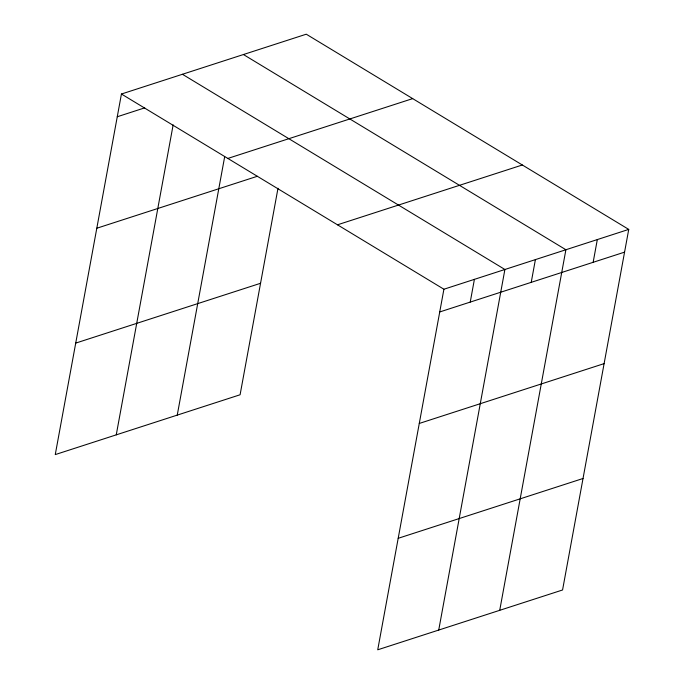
<?xml version="1.0" encoding="UTF-8"?>
<svg xmlns="http://www.w3.org/2000/svg" width="684" height="684" viewBox="0 0 684 684"><rect width="100%" height="100%" fill="white"/><g stroke="black" fill="none" stroke-linecap="round" stroke-linejoin="round"><path stroke-width="1.03" d="M628.741 229.405L443.907 289.229L377.73 649.8L562.564 589.984L628.741 229.405L306.27 34.2L121.436 94.016L55.259 454.595L240.093 394.771L277.995 188.262M116.254 434.853L173.146 124.881M177.25 415.111L224.668 156.756M470.233 302.08L474.405 279.354M438.726 630.058L504.903 269.487L182.431 74.282M531.229 282.347L535.401 259.612M499.722 610.316L565.899 249.746L243.427 54.54M593.148 262.305L597.32 239.58M117.263 116.75L144.709 107.867M227.849 158.44L412.691 98.616M96.803 228.234L257.312 176.292M337.494 224.805L522.328 164.989M75.719 343.103L260.561 283.287M439.735 311.955L624.569 252.139M419.275 423.447L604.109 363.623M398.191 538.308L583.024 478.492M121.436 94.016L443.907 289.229"/></g></svg>
